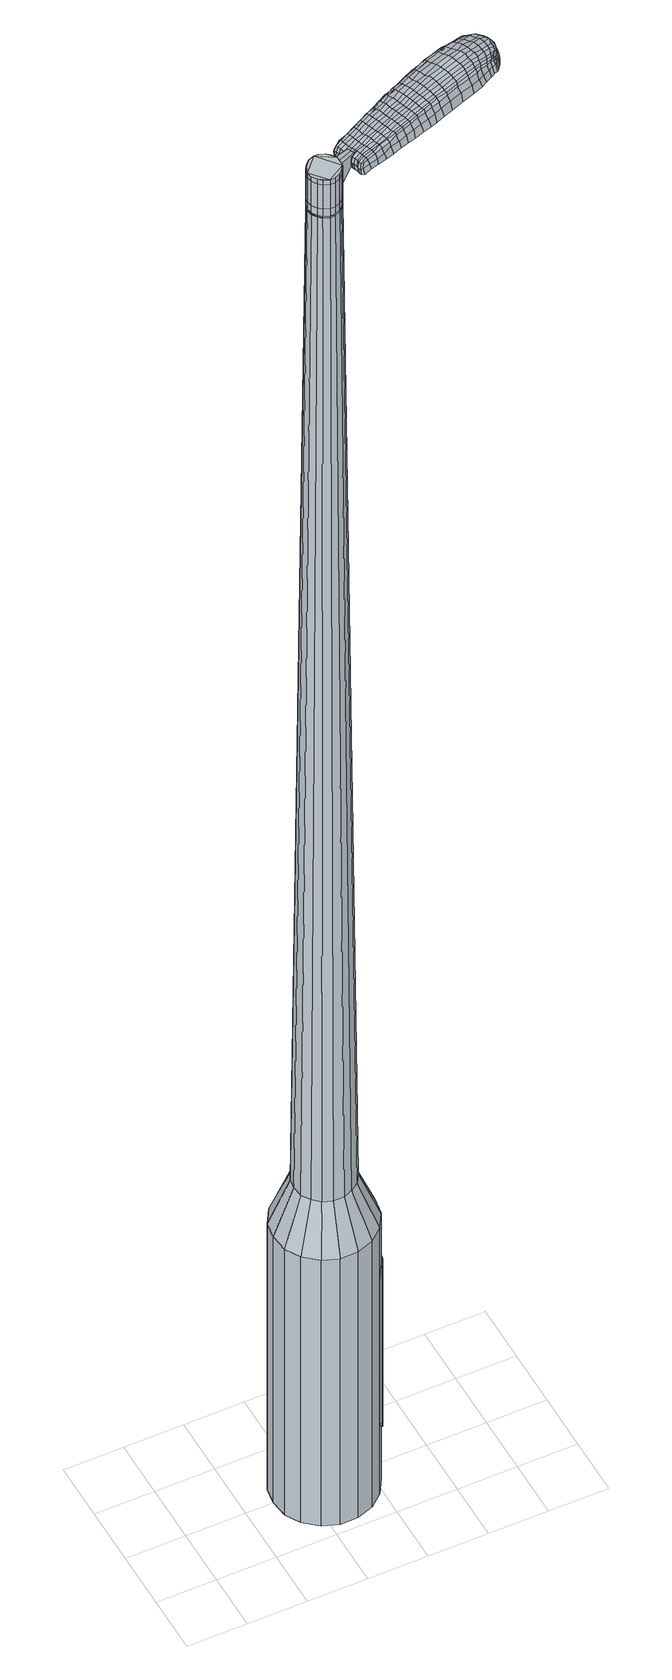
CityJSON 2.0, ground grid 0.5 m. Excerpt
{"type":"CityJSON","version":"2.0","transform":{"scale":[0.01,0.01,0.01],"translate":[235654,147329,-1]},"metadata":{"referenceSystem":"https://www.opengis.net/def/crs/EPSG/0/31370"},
"CityObjects":{
"object1":{"type":"GenericCityObject","attributes":{"cluster":384,"mean_distance_to_centroid":0.386,"new_centroid_x":235655.14,"new_centroid_y":147329.48,"mean_distance_to_camera":9.58,"H1":7.38,"H2":7.21,"Z_final":112.72,"cluster2":-1,"proj_x":235656.07,"proj_y":147332.09,"id_line":85972,"bearing_l":289.69,"distance":2.78,"orientation":"left","G_obj":19.69},"geometry":[{"type":"MultiSurface","lod":"2","boundaries":[[[0,1,2,3]],[[1,4,5,2]],[[4,6,7,5]],[[6,8,9,7]],[[8,10,11,9]],[[10,12,13,11]],[[12,14,15,13]],[[14,16,17,15]],[[16,18,19,17]],[[18,20,21,19]],[[20,22,23,21]],[[22,24,25,23]],[[24,26,27,25]],[[26,28,29,27]],[[28,30,31,29]],[[30,32,33,31]],[[32,34,35,33]],[[34,0,3,35]],[[36,37,38,39]],[[38,40,41,42]],[[41,43,42]],[[42,44,45,46]],[[45,47,46]],[[46,48,49,50]],[[49,51,50]],[[42,46,50,38]],[[50,52,39,38]],[[53,36,39]],[[2,5,7,35]],[[7,9,11,15]],[[11,13,15]],[[15,17,19,23]],[[19,21,23]],[[23,25,27,31]],[[27,29,31]],[[15,23,31,7]],[[31,33,35,7]],[[3,2,35]],[[1,0,54,55]],[[0,34,56,54]],[[34,32,57,56]],[[32,30,58,57]],[[30,28,59,58]],[[28,26,60,59]],[[26,24,61,60]],[[24,22,62,61]],[[22,20,63,62]],[[20,18,64,63]],[[18,16,65,64]],[[16,14,66,65]],[[14,12,67,66]],[[12,10,68,67]],[[10,8,69,68]],[[8,6,70,69]],[[6,4,71,70]],[[4,1,55,71]],[[55,54,72,73]],[[54,56,74,72]],[[56,57,75,74]],[[57,58,76,75]],[[58,59,77,76]],[[59,60,78,77]],[[60,61,79,78]],[[61,62,80,79]],[[62,63,81,80]],[[63,64,82,81]],[[64,65,83,82]],[[65,66,84,83]],[[66,67,85,84]],[[67,68,86,85]],[[68,69,87,86]],[[69,70,88,87]],[[70,71,89,88]],[[71,55,73,89]],[[90,91,92,73]],[[74,93,91,90]],[[94,95,93,74]],[[96,97,95,94]],[[98,99,97,96]],[[100,101,99,98]],[[79,102,101,100]],[[103,104,102,79]],[[105,106,104,103]],[[107,108,106,105]],[[109,110,108,107]],[[111,112,110,109]],[[113,114,112,111]],[[115,116,114,113]],[[117,118,116,115]],[[88,119,118,117]],[[120,121,119,88]],[[73,92,121,120]],[[122,123,124,125]],[[126,122,125,127]],[[128,126,127,129]],[[130,128,129,131]],[[132,130,131,133]],[[134,132,133,135]],[[136,134,135,137]],[[138,136,137,139]],[[140,138,139,141]],[[142,140,141,143]],[[144,142,143,145]],[[146,144,145,147]],[[148,146,147,149]],[[150,148,149,151]],[[152,150,151,153]],[[154,152,153,155]],[[72,90,73]],[[72,74,90]],[[75,94,74]],[[75,76,96,94]],[[76,77,98,96]],[[77,78,100,98]],[[78,79,100]],[[80,103,79]],[[80,81,105,103]],[[81,82,107,105]],[[82,83,109,107]],[[83,84,111,109]],[[84,85,113,111]],[[85,86,115,113]],[[86,87,117,115]],[[87,88,117]],[[89,120,88]],[[89,73,120]],[[156,92,91]],[[157,121,92]],[[157,119,121]],[[158,118,119]],[[158,159,116,118]],[[159,160,114,116]],[[160,161,112,114]],[[161,162,110,112]],[[162,163,108,110]],[[163,164,106,108]],[[164,165,104,106]],[[165,102,104]],[[166,101,102]],[[166,167,99,101]],[[167,168,97,99]],[[168,169,95,97]],[[169,93,95]],[[156,91,93]],[[39,52,154,170]],[[92,156,171,155]],[[53,39,170,123]],[[156,93,124,171]],[[36,53,123,122]],[[93,169,125,124]],[[37,36,122,126]],[[169,168,127,125]],[[38,37,126,128]],[[168,167,129,127]],[[40,38,128,130]],[[167,166,131,129]],[[41,40,130,132]],[[166,102,133,131]],[[43,41,132,134]],[[102,165,135,133]],[[42,43,134,136]],[[165,164,137,135]],[[44,42,136,138]],[[164,163,139,137]],[[45,44,138,140]],[[163,162,141,139]],[[47,45,140,142]],[[162,161,143,141]],[[46,47,142,144]],[[161,160,145,143]],[[48,46,144,146]],[[160,159,147,145]],[[49,48,146,148]],[[159,158,149,147]],[[51,49,148,150]],[[158,119,151,149]],[[50,51,150,152]],[[119,157,153,151]],[[52,50,152,154]],[[157,92,155,153]],[[154,155,172,173]],[[155,171,174,172]],[[171,124,175,174]],[[124,123,176,175]],[[123,170,177,176]],[[170,154,173,177]],[[178,179,180,181]],[[182,178,181,183]],[[178,182,184,185]],[[179,178,185,186]],[[187,188,189,190]],[[191,187,190,192]],[[187,191,193,194]],[[188,187,194,195]],[[196,197,198,199]],[[200,196,199,201]],[[196,200,202,203]],[[197,196,203,204]],[[205,206,207,208]],[[209,205,208,210]],[[205,209,211,212]],[[206,205,212,213]],[[214,215,216,217]],[[218,214,217,219]],[[214,218,220,221]],[[215,214,221,222]],[[223,224,225,226]],[[227,223,226,228]],[[223,227,229,230]],[[224,223,230,231]],[[232,233,234,235]],[[224,232,235,225]],[[232,224,231,236]],[[233,232,236,237]],[[238,239,240,241]],[[233,238,241,234]],[[238,233,237,242]],[[239,238,242,243]],[[244,182,183,245]],[[239,244,245,240]],[[244,239,243,246]],[[182,244,246,184]],[[247,248,249,250]],[[251,247,250,252]],[[247,251,253,254]],[[248,247,254,255]],[[256,257,258,259]],[[248,256,259,249]],[[256,248,255,260]],[[257,256,260,261]],[[262,263,264,265]],[[257,262,265,258]],[[262,257,261,266]],[[263,262,266,267]],[[268,269,270,271]],[[263,268,271,264]],[[268,263,267,272]],[[269,268,272,273]],[[274,179,186,275]],[[269,274,275,270]],[[274,269,273,276]],[[179,274,276,180]],[[277,278,279,280]],[[281,277,280,282]],[[277,281,283,284]],[[278,277,284,285]],[[286,287,288,289]],[[278,286,289,279]],[[286,278,285,290]],[[287,286,290,291]],[[292,293,294,295]],[[287,292,295,288]],[[292,287,291,296]],[[293,292,296,297]],[[298,191,192,299]],[[293,298,299,294]],[[298,293,297,300]],[[191,298,300,193]],[[301,302,303,304]],[[305,301,304,306]],[[301,305,307,308]],[[302,301,308,309]],[[310,311,312,313]],[[302,310,313,303]],[[310,302,309,314]],[[311,310,314,315]],[[316,317,318,319]],[[311,316,319,312]],[[316,311,315,320]],[[317,316,320,321]],[[322,323,324,325]],[[317,322,325,318]],[[322,317,321,326]],[[323,322,326,327]],[[328,188,195,329]],[[323,328,329,324]],[[328,323,327,330]],[[188,328,330,189]],[[331,217,216,332]],[[333,331,332,334]],[[331,333,335,336]],[[217,331,336,219]],[[337,333,334,338]],[[339,337,338,340]],[[337,339,341,342]],[[333,337,342,335]],[[343,339,340,344]],[[345,343,344,346]],[[343,345,347,348]],[[339,343,348,341]],[[349,345,346,350]],[[351,349,350,352]],[[349,351,353,354]],[[345,349,354,347]],[[355,351,352,356]],[[206,355,356,207]],[[355,206,213,357]],[[351,355,357,353]],[[358,359,204,203]],[[360,358,203,202]],[[358,360,361,362]],[[359,358,362,363]],[[364,365,363,362]],[[366,364,362,361]],[[364,366,367,368]],[[365,364,368,369]],[[370,371,369,368]],[[372,370,368,367]],[[370,372,373,374]],[[371,370,374,375]],[[376,377,375,374]],[[378,376,374,373]],[[376,378,211,209]],[[377,376,209,210]],[[379,380,381,382]],[[281,379,382,283]],[[379,281,282,383]],[[380,379,383,384]],[[385,200,201,386]],[[380,385,386,381]],[[385,380,384,387]],[[200,385,387,202]],[[388,389,390,391]],[[227,388,391,229]],[[388,227,228,392]],[[389,388,392,393]],[[394,395,396,397]],[[389,394,397,390]],[[394,389,393,398]],[[395,394,398,399]],[[400,197,204,401]],[[395,400,401,396]],[[400,395,399,402]],[[197,400,402,198]],[[403,404,405,406]],[[185,403,406,186]],[[403,185,184,407]],[[404,403,407,408]],[[409,410,411,412]],[[404,409,412,405]],[[409,404,408,413]],[[410,409,413,414]],[[415,208,207,416]],[[410,415,416,411]],[[415,410,414,417]],[[208,415,417,210]],[[418,419,420,421]],[[190,418,421,192]],[[418,190,189,422]],[[419,418,422,423]],[[424,212,211,425]],[[419,424,425,420]],[[424,419,423,426]],[[212,424,426,213]],[[427,428,429,430]],[[305,427,430,307]],[[427,305,306,431]],[[428,427,431,432]],[[433,218,219,434]],[[428,433,434,429]],[[433,428,432,435]],[[218,433,435,220]],[[436,437,438,439]],[[251,436,439,253]],[[436,251,252,440]],[[437,436,440,441]],[[442,443,444,445]],[[437,442,445,438]],[[442,437,441,446]],[[443,442,446,447]],[[448,215,222,449]],[[443,448,449,444]],[[448,443,447,450]],[[215,448,450,216]],[[451,452,441,440]],[[250,451,440,252]],[[451,250,249,453]],[[452,451,453,454]],[[455,456,447,446]],[[452,455,446,441]],[[455,452,454,457]],[[456,455,457,458]],[[459,332,216,450]],[[456,459,450,447]],[[459,456,458,460]],[[332,459,460,334]],[[461,462,463,464]],[[308,461,464,309]],[[461,308,307,430]],[[462,461,430,429]],[[465,336,335,466]],[[462,465,466,463]],[[465,462,429,434]],[[336,465,434,219]],[[467,468,454,453]],[[259,467,453,249]],[[467,259,258,469]],[[468,467,469,470]],[[471,472,458,457]],[[468,471,457,454]],[[471,468,470,473]],[[472,471,473,474]],[[475,338,334,460]],[[472,475,460,458]],[[475,472,474,476]],[[338,475,476,340]],[[477,478,479,480]],[[314,477,480,315]],[[477,314,309,464]],[[478,477,464,463]],[[481,342,341,482]],[[478,481,482,479]],[[481,478,463,466]],[[342,481,466,335]],[[483,484,470,469]],[[265,483,469,258]],[[483,265,264,485]],[[484,483,485,486]],[[487,488,474,473]],[[484,487,473,470]],[[487,484,486,489]],[[488,487,489,490]],[[491,344,340,476]],[[488,491,476,474]],[[491,488,490,492]],[[344,491,492,346]],[[493,494,495,496]],[[320,493,496,321]],[[493,320,315,480]],[[494,493,480,479]],[[497,348,347,498]],[[494,497,498,495]],[[497,494,479,482]],[[348,497,482,341]],[[499,500,486,485]],[[271,499,485,264]],[[499,271,270,501]],[[500,499,501,502]],[[503,504,490,489]],[[500,503,489,486]],[[503,500,502,505]],[[504,503,505,506]],[[507,350,346,492]],[[504,507,492,490]],[[507,504,506,508]],[[350,507,508,352]],[[509,510,511,512]],[[326,509,512,327]],[[509,326,321,496]],[[510,509,496,495]],[[513,354,353,514]],[[510,513,514,511]],[[513,510,495,498]],[[354,513,498,347]],[[515,516,502,501]],[[275,515,501,270]],[[515,275,186,406]],[[516,515,406,405]],[[517,518,506,505]],[[516,517,505,502]],[[517,516,405,412]],[[518,517,412,411]],[[519,356,352,508]],[[518,519,508,506]],[[519,518,411,416]],[[356,519,416,207]],[[520,521,423,422]],[[330,520,422,189]],[[520,330,327,512]],[[521,520,512,511]],[[522,357,213,426]],[[521,522,426,423]],[[522,521,511,514]],[[357,522,514,353]],[[523,524,384,383]],[[280,523,383,282]],[[523,280,279,525]],[[524,523,525,526]],[[527,360,202,387]],[[524,527,387,384]],[[527,524,526,528]],[[360,527,528,361]],[[529,530,531,532]],[[230,529,532,231]],[[529,230,229,391]],[[530,529,391,390]],[[533,534,535,536]],[[530,533,536,531]],[[533,530,390,397]],[[534,533,397,396]],[[537,359,363,538]],[[534,537,538,535]],[[537,534,396,401]],[[359,537,401,204]],[[539,540,526,525]],[[289,539,525,279]],[[539,289,288,541]],[[540,539,541,542]],[[543,366,361,528]],[[540,543,528,526]],[[543,540,542,544]],[[366,543,544,367]],[[545,546,547,548]],[[236,545,548,237]],[[545,236,231,532]],[[546,545,532,531]],[[549,550,551,552]],[[546,549,552,547]],[[549,546,531,536]],[[550,549,536,535]],[[553,365,369,554]],[[550,553,554,551]],[[553,550,535,538]],[[365,553,538,363]],[[555,556,542,541]],[[295,555,541,288]],[[555,295,294,557]],[[556,555,557,558]],[[559,372,367,544]],[[556,559,544,542]],[[559,556,558,560]],[[372,559,560,373]],[[561,562,563,564]],[[242,561,564,243]],[[561,242,237,548]],[[562,561,548,547]],[[565,566,567,568]],[[562,565,568,563]],[[565,562,547,552]],[[566,565,552,551]],[[569,371,375,570]],[[566,569,570,567]],[[569,566,551,554]],[[371,569,554,369]],[[571,572,558,557]],[[299,571,557,294]],[[571,299,192,421]],[[572,571,421,420]],[[573,378,373,560]],[[572,573,560,558]],[[573,572,420,425]],[[378,573,425,211]],[[574,575,408,407]],[[246,574,407,184]],[[574,246,243,564]],[[575,574,564,563]],[[576,577,414,413]],[[575,576,413,408]],[[576,575,563,568]],[[577,576,568,567]],[[578,377,210,417]],[[577,578,417,414]],[[578,577,567,570]],[[377,578,570,375]],[[579,580,581,582]],[[582,581,583,584]],[[585,583,581,586]],[[586,581,580,587]],[[588,589,590,591]],[[591,590,592,593]],[[594,592,590,595]],[[595,590,589,596]],[[597,598,599,600]],[[600,599,601,602]],[[603,601,599,604]],[[604,599,598,605]],[[606,607,608,609]],[[609,608,610,611]],[[612,610,608,613]],[[613,608,607,614]],[[615,616,617,618]],[[618,617,619,620]],[[621,619,617,622]],[[622,617,616,623]],[[624,625,626,627]],[[627,626,628,629]],[[630,628,626,631]],[[631,626,625,632]],[[633,634,635,636]],[[636,635,625,624]],[[632,625,635,637]],[[637,635,634,638]],[[639,640,641,642]],[[642,641,634,633]],[[638,634,641,643]],[[643,641,640,644]],[[584,583,645,646]],[[646,645,640,639]],[[644,640,645,647]],[[647,645,583,585]],[[648,649,650,651]],[[651,650,652,653]],[[654,652,650,655]],[[655,650,649,656]],[[657,658,659,660]],[[660,659,649,648]],[[656,649,659,661]],[[661,659,658,662]],[[663,664,665,666]],[[666,665,658,657]],[[662,658,665,667]],[[667,665,664,668]],[[669,670,671,672]],[[672,671,664,663]],[[668,664,671,673]],[[673,671,670,674]],[[587,580,675,676]],[[676,675,670,669]],[[674,670,675,677]],[[677,675,580,579]],[[678,679,680,681]],[[681,680,682,683]],[[684,682,680,685]],[[685,680,679,686]],[[687,688,689,690]],[[690,689,679,678]],[[686,679,689,691]],[[691,689,688,692]],[[693,694,695,696]],[[696,695,688,687]],[[692,688,695,697]],[[697,695,694,698]],[[593,592,699,700]],[[700,699,694,693]],[[698,694,699,701]],[[701,699,592,594]],[[702,703,704,705]],[[705,704,706,707]],[[708,706,704,709]],[[709,704,703,710]],[[711,712,713,714]],[[714,713,703,702]],[[710,703,713,715]],[[715,713,712,716]],[[717,718,719,720]],[[720,719,712,711]],[[716,712,719,721]],[[721,719,718,722]],[[723,724,725,726]],[[726,725,718,717]],[[722,718,725,727]],[[727,725,724,728]],[[596,589,729,730]],[[730,729,724,723]],[[728,724,729,731]],[[731,729,589,588]],[[615,618,732,733]],[[733,732,734,735]],[[736,734,732,176]],[[176,732,618,620]],[[735,734,737,738]],[[738,737,739,740]],[[741,739,737,742]],[[742,737,734,736]],[[740,739,743,744]],[[744,743,745,746]],[[747,745,743,748]],[[748,743,739,741]],[[746,745,749,750]],[[750,749,751,752]],[[753,751,749,754]],[[754,749,745,747]],[[752,751,755,756]],[[756,755,607,606]],[[614,607,755,757]],[[757,755,751,753]],[[605,758,759,604]],[[604,759,760,603]],[[761,760,759,762]],[[762,759,758,763]],[[763,764,765,762]],[[762,765,766,761]],[[767,766,765,768]],[[768,765,764,769]],[[769,770,771,768]],[[768,771,772,767]],[[773,772,771,774]],[[774,771,770,775]],[[775,776,777,774]],[[774,777,778,773]],[[612,778,777,610]],[[610,777,776,611]],[[779,780,781,782]],[[782,781,682,684]],[[683,682,781,783]],[[783,781,780,784]],[[602,601,785,786]],[[786,785,780,779]],[[784,780,785,787]],[[787,785,601,603]],[[788,789,790,791]],[[791,790,628,630]],[[629,628,790,792]],[[792,790,789,793]],[[794,795,796,797]],[[797,796,789,788]],[[793,789,796,798]],[[798,796,795,799]],[[605,598,800,801]],[[801,800,795,794]],[[799,795,800,802]],[[802,800,598,597]],[[803,804,805,806]],[[806,805,586,587]],[[585,586,805,807]],[[807,805,804,808]],[[809,810,811,812]],[[812,811,804,803]],[[808,804,811,813]],[[813,811,810,814]],[[606,609,815,816]],[[816,815,810,809]],[[814,810,815,817]],[[817,815,609,611]],[[818,819,820,821]],[[821,820,591,593]],[[588,591,820,822]],[[822,820,819,823]],[[612,613,824,825]],[[825,824,819,818]],[[823,819,824,826]],[[826,824,613,614]],[[827,828,829,830]],[[830,829,706,708]],[[707,706,829,831]],[[831,829,828,832]],[[620,619,833,834]],[[834,833,828,827]],[[832,828,833,835]],[[835,833,619,621]],[[836,837,652,654]],[[653,652,838]],[[838,652,837,839]],[[840,841,842,843]],[[843,842,837,836]],[[839,837,842,844]],[[844,842,841,845]],[[623,616,846,847]],[[847,846,841,840]],[[845,841,846,848]],[[848,846,616,615]],[[839,849,850,838]],[[838,850,651,653]],[[648,651,850,851]],[[850,849,851]],[[845,852,853,844]],[[844,853,849,839]],[[851,849,853,854]],[[854,853,852,855]],[[615,733,856,848]],[[848,856,852,845]],[[855,852,856,857]],[[857,856,733,735]],[[858,859,860,861]],[[861,860,709,710]],[[708,709,860,830]],[[830,860,859,827]],[[736,176,862,863]],[[863,862,859,858]],[[827,859,862,834]],[[834,862,176,620]],[[851,864,660,648]],[[657,660,864,865]],[[865,864,866]],[[855,867,868,854]],[[854,868,864,851]],[[866,864,868,869]],[[869,868,867,870]],[[735,738,871,857]],[[857,871,867,855]],[[870,867,871,872]],[[872,871,738,740]],[[873,874,875,876]],[[876,875,715,716]],[[710,715,875,861]],[[861,875,874,858]],[[741,742,877,878]],[[878,877,874,873]],[[858,874,877,863]],[[863,877,742,736]],[[866,879,880,865]],[[865,880,666,657]],[[663,666,880,881]],[[881,880,879,882]],[[870,883,884,869]],[[869,884,879,866]],[[882,879,884,885]],[[885,884,883,886]],[[740,744,887,872]],[[872,887,883,870]],[[886,883,887,888]],[[888,887,744,746]],[[889,890,891,892]],[[892,891,721,722]],[[716,721,891,876]],[[876,891,890,873]],[[747,748,893,894]],[[894,893,890,889]],[[873,890,893,878]],[[878,893,748,741]],[[882,895,896,881]],[[881,896,672,663]],[[669,672,896,897]],[[897,896,895,898]],[[886,899,900,885]],[[885,900,895,882]],[[898,895,900,901]],[[901,900,899,902]],[[746,750,903,888]],[[888,903,899,886]],[[902,899,903,904]],[[904,903,750,752]],[[905,906,907,908]],[[908,907,727,728]],[[722,727,907,892]],[[892,907,906,889]],[[753,754,909,910]],[[910,909,906,905]],[[889,906,909,894]],[[894,909,754,747]],[[898,911,912,897]],[[897,912,676,669]],[[587,676,912,806]],[[806,912,911,803]],[[902,913,914,901]],[[901,914,911,898]],[[803,911,914,812]],[[812,914,913,809]],[[752,756,915,904]],[[904,915,913,902]],[[809,913,915,816]],[[816,915,756,606]],[[823,916,917,822]],[[822,917,731,588]],[[728,731,917,908]],[[908,917,916,905]],[[614,757,918,826]],[[826,918,916,823]],[[905,916,918,910]],[[910,918,757,753]],[[784,919,920,783]],[[783,920,681,683]],[[678,681,920,921]],[[921,920,919,922]],[[603,760,923,787]],[[787,923,919,784]],[[922,919,923,924]],[[924,923,760,761]],[[925,926,927,928]],[[928,927,631,632]],[[630,631,927,791]],[[791,927,926,788]],[[929,930,931,932]],[[932,931,926,925]],[[788,926,931,797]],[[797,931,930,794]],[[763,758,933,934]],[[934,933,930,929]],[[794,930,933,801]],[[801,933,758,605]],[[922,935,936,921]],[[921,936,690,678]],[[687,690,936,937]],[[937,936,935,938]],[[761,766,939,924]],[[924,939,935,922]],[[938,935,939,940]],[[940,939,766,767]],[[941,942,943,944]],[[944,943,637,638]],[[632,637,943,928]],[[928,943,942,925]],[[945,946,947,948]],[[948,947,942,941]],[[925,942,947,932]],[[932,947,946,929]],[[769,764,949,950]],[[950,949,946,945]],[[929,946,949,934]],[[934,949,764,763]],[[938,951,952,937]],[[937,952,696,687]],[[693,696,952,953]],[[953,952,951,954]],[[767,772,955,940]],[[940,955,951,938]],[[954,951,955,956]],[[956,955,772,773]],[[957,958,959,960]],[[960,959,643,644]],[[638,643,959,944]],[[944,959,958,941]],[[961,962,963,964]],[[964,963,958,957]],[[941,958,963,948]],[[948,963,962,945]],[[775,770,965,966]],[[966,965,962,961]],[[945,962,965,950]],[[950,965,770,769]],[[954,967,968,953]],[[953,968,700,693]],[[593,700,968,821]],[[821,968,967,818]],[[773,778,969,956]],[[956,969,967,954]],[[818,967,969,825]],[[825,969,778,612]],[[808,970,971,807]],[[807,971,647,585]],[[644,647,971,960]],[[960,971,970,957]],[[814,972,973,813]],[[813,973,970,808]],[[957,970,973,964]],[[964,973,972,961]],[[611,776,974,817]],[[817,974,972,814]],[[961,972,974,966]],[[966,974,776,775]],[[579,582,181,180]],[[582,584,183,181]],[[594,595,194,193]],[[595,596,195,194]],[[597,600,199,198]],[[600,602,201,199]],[[621,622,221,220]],[[622,623,222,221]],[[624,627,226,225]],[[627,629,228,226]],[[633,636,235,234]],[[636,624,225,235]],[[639,642,241,240]],[[642,633,234,241]],[[584,646,245,183]],[[646,639,240,245]],[[654,655,254,253]],[[655,656,255,254]],[[656,661,260,255]],[[661,662,261,260]],[[662,667,266,261]],[[667,668,267,266]],[[668,673,272,267]],[[673,674,273,272]],[[674,677,276,273]],[[677,579,180,276]],[[684,685,284,283]],[[685,686,285,284]],[[686,691,290,285]],[[691,692,291,290]],[[692,697,296,291]],[[697,698,297,296]],[[698,701,300,297]],[[701,594,193,300]],[[702,705,304,303]],[[705,707,306,304]],[[711,714,313,312]],[[714,702,303,313]],[[717,720,319,318]],[[720,711,312,319]],[[723,726,325,324]],[[726,717,318,325]],[[596,730,329,195]],[[730,723,324,329]],[[779,782,382,381]],[[782,684,283,382]],[[602,786,386,201]],[[786,779,381,386]],[[629,792,392,228]],[[792,793,393,392]],[[793,798,398,393]],[[798,799,399,398]],[[799,802,402,399]],[[802,597,198,402]],[[707,831,431,306]],[[831,832,432,431]],[[832,835,435,432]],[[835,621,220,435]],[[836,654,439,438]],[[654,253,439]],[[840,843,445,444]],[[843,836,438,445]],[[623,847,449,222]],[[847,840,444,449]],[[975,976,977,978]],[[979,980,978,977]],[[981,982,983,984]],[[985,986,987,988]],[[976,989,990,977]],[[991,979,977,990]],[[992,981,984,993]],[[994,995,986,985]],[[989,996,997,990]],[[997,998,991,990]],[[999,992,993,1000]],[[1001,995,994,1002]],[[996,1003,1004,997]],[[1004,1005,998,997]],[[1006,999,1000,1007]],[[1008,1001,1002,1009]],[[1010,1011,1012,1013]],[[1014,1015,1011,1010]],[[1014,1016,1017,1015]],[[1016,1018,1019,1017]],[[1020,1021,1022,1023]],[[1024,1025,1021,1020]],[[1026,1027,1025,1024]],[[1028,1029,1027,1026]],[[1023,1012,1011,1020]],[[1020,1011,1015,1024]],[[1015,1017,1026,1024]],[[1017,1019,1028,1026]],[[984,983,980,979]],[[993,984,979,991]],[[998,1000,993,991]],[[1005,1007,1000,998]],[[985,988,982,981]],[[994,985,981,992]],[[1002,994,992,999]],[[1009,1002,999,1006]],[[986,1010,1013,987]],[[995,1014,1010,986]],[[1016,1014,995,1001]],[[1018,1016,1001,1008]],[[1030,1031,1032,1033]],[[1032,1034,1035,1036]],[[1032,1036,1037,1038]],[[1032,1038,1033]],[[1039,1030,1033,1040]],[[1041,1040,1033,1042]],[[1043,1042,1033]],[[1044,1032,1031,1045]],[[1046,1044,1045,1047]],[[1048,1046,1047,1049]],[[1050,1048,1049,1051]],[[1052,1050,1051,1053]],[[1053,1054,1055,1056]],[[1053,1056,1057,1058]],[[1053,1058,1059,1060]],[[1059,1061,1062,1063]],[[1059,1063,1064,1065]],[[1059,1065,1060]],[[1053,1060,1052]],[[1066,1067,1031,1030]],[[1068,1069,1034,1032]],[[1070,1071,1043,1033]],[[1067,1072,1045,1031]],[[1073,1068,1032,1044]],[[1072,1074,1047,1045]],[[1075,1073,1044,1046]],[[1074,1076,1049,1047]],[[1077,1075,1046,1048]],[[1076,1078,1051,1049]],[[1079,1077,1048,1050]],[[1078,1080,1053,1051]],[[1081,1079,1050,1052]],[[1080,1082,1054,1053]],[[1083,1084,1061,1059]],[[1085,1081,1052,1060]],[[1055,1054,1082,1086]],[[1056,1055,1086,1087]],[[1057,1056,1087,1088]],[[1058,1057,1088,1089]],[[1059,1058,1089,1083]],[[1090,1066,1030,1039]],[[1091,1090,1039,1040]],[[1092,1091,1040,1041]],[[1093,1092,1041,1042]],[[1071,1093,1042,1043]],[[1035,1034,1069,1094]],[[1062,1061,1084,1095]],[[1036,1035,1094,1096]],[[1037,1036,1096,1097]],[[1038,1037,1097,1098]],[[1033,1038,1098,1070]],[[1063,1062,1095,1099]],[[1064,1063,1099,1100]],[[1065,1064,1100,1101]],[[1060,1065,1101,1085]]]}]}
},
"vertices":[
[155,64,384],[157,50,384],[157,50,96],[155,64,96],[155,35,384],[155,35,96],[147,22,384],[147,22,96],[136,13,384],[136,13,96],[122,8,384],[122,8,96],[107,8,384],[107,8,96],[94,13,384],[94,13,96],[82,23,384],[82,23,96],[75,35,384],[75,35,96],[73,50,384],[73,50,96],[75,64,384],[75,64,96],[83,77,384],[83,77,96],[94,86,384],[94,86,96],[108,91,384],[108,91,96],[122,91,384],[122,91,96],[136,86,384],[136,86,96],[147,77,384],[147,77,96],[122,61,1524],[117,63,1524],[113,63,1524],[128,54,1524],[108,61,1524],[105,58,1524],[101,50,1524],[102,54,1524],[102,45,1524],[105,41,1524],[113,36,1524],[108,38,1524],[117,36,1524],[122,38,1524],[128,45,1524],[125,41,1524],[128,50,1524],[125,58,1524],[139,58,429],[140,50,429],[134,66,429],[128,71,429],[119,75,429],[111,75,429],[102,72,429],[96,66,429],[91,58,429],[90,50,429],[91,41,429],[96,34,429],[102,28,429],[110,25,429],[119,25,429],[127,28,429],[134,33,429],[139,41,429],[128,54,1483],[128,50,1483],[125,58,1483],[122,61,1483],[117,63,1483],[113,63,1483],[108,61,1483],[105,58,1483],[102,54,1483],[101,50,1483],[102,45,1483],[105,41,1483],[108,38,1483],[113,36,1483],[117,36,1483],[122,38,1483],[125,41,1483],[128,45,1483],[127,54,1483],[127,54,1485],[128,50,1485],[125,58,1485],[121,61,1483],[121,61,1485],[117,62,1483],[117,62,1485],[113,62,1483],[113,62,1485],[109,61,1483],[109,61,1485],[105,58,1485],[103,54,1483],[103,54,1485],[102,50,1483],[102,50,1485],[103,45,1483],[103,45,1485],[105,42,1483],[105,42,1485],[108,39,1483],[108,39,1485],[113,37,1483],[113,37,1485],[117,37,1483],[117,37,1485],[121,39,1483],[121,39,1485],[125,41,1485],[127,45,1483],[127,45,1485],[122,61,1519],[125,58,1519],[125,58,1493],[122,61,1493],[117,63,1519],[117,63,1493],[113,63,1519],[113,63,1493],[108,61,1519],[108,61,1493],[105,58,1519],[105,58,1493],[102,54,1519],[102,54,1493],[101,50,1519],[101,50,1493],[102,45,1519],[102,45,1493],[105,41,1519],[105,41,1493],[108,38,1519],[108,38,1493],[113,36,1519],[113,36,1493],[117,36,1519],[117,36,1493],[122,38,1519],[122,38,1493],[125,41,1519],[125,41,1493],[128,45,1519],[128,45,1493],[128,50,1519],[128,50,1493],[128,54,1485],[128,45,1485],[122,38,1485],[117,36,1485],[113,36,1485],[108,38,1485],[105,41,1485],[102,45,1485],[101,50,1485],[102,54,1485],[108,61,1485],[113,63,1485],[117,63,1485],[122,61,1485],[128,54,1519],[128,54,1493],[146,58,1513],[146,58,1518],[145,61,1513],[144,64,1513],[144,64,1518],[145,61,1518],[221,67,1519],[215,65,1518],[216,64,1509],[223,66,1510],[230,70,1519],[231,69,1510],[228,71,1526],[220,68,1525],[213,66,1525],[209,103,1519],[202,101,1518],[202,99,1525],[208,102,1525],[217,107,1519],[216,105,1526],[218,108,1510],[209,105,1510],[203,103,1509],[284,112,1519],[285,108,1519],[286,108,1513],[285,112,1513],[281,115,1519],[282,116,1513],[280,114,1524],[282,111,1524],[283,108,1524],[214,87,1530],[207,84,1529],[208,81,1529],[215,84,1530],[223,90,1531],[224,87,1531],[221,93,1530],[213,90,1530],[206,88,1529],[138,59,1512],[139,57,1512],[140,57,1517],[139,60,1517],[137,62,1512],[138,62,1517],[138,63,1506],[139,60,1506],[140,57,1506],[277,88,1519],[274,87,1519],[275,86,1512],[278,87,1512],[279,90,1518],[280,89,1512],[278,90,1522],[276,89,1523],[273,88,1524],[270,85,1519],[264,82,1519],[266,81,1512],[271,84,1512],[269,86,1524],[263,84,1525],[259,80,1519],[252,77,1519],[253,76,1511],[261,79,1511],[258,81,1526],[250,78,1526],[241,74,1519],[242,73,1510],[239,75,1526],[151,46,1513],[158,48,1513],[157,49,1518],[150,47,1517],[145,45,1512],[146,46,1516],[146,44,1506],[152,46,1507],[159,48,1507],[165,50,1514],[172,53,1515],[171,53,1520],[164,51,1519],[167,50,1507],[174,52,1507],[180,55,1515],[187,57,1516],[185,58,1522],[178,56,1521],[181,54,1508],[188,56,1508],[194,59,1517],[201,61,1517],[199,62,1524],[192,60,1523],[195,58,1508],[203,60,1509],[208,63,1518],[206,64,1524],[210,62,1509],[266,122,1519],[262,122,1519],[262,120,1524],[266,121,1523],[268,123,1518],[268,122,1522],[268,124,1512],[266,124,1512],[263,123,1512],[258,120,1519],[252,119,1519],[252,117,1525],[258,119,1524],[258,122,1512],[253,121,1512],[246,117,1519],[239,115,1519],[238,113,1526],[246,116,1526],[247,119,1511],[239,116,1511],[228,111,1519],[228,109,1526],[229,113,1510],[141,75,1513],[148,78,1513],[148,79,1507],[141,76,1507],[136,72,1512],[136,73,1506],[137,72,1516],[140,74,1517],[147,76,1518],[154,81,1514],[161,84,1515],[162,85,1507],[155,82,1507],[154,79,1519],[161,82,1520],[168,87,1515],[175,90,1516],[176,91,1508],[169,88,1508],[168,85,1521],[175,88,1522],[182,92,1517],[189,95,1517],[189,97,1509],[183,94,1508],[182,91,1523],[188,94,1524],[195,98,1518],[196,100,1509],[195,96,1524],[144,61,1519],[145,59,1519],[151,64,1520],[152,61,1520],[150,67,1520],[143,64,1519],[158,66,1522],[159,64,1522],[165,69,1523],[166,66,1523],[164,72,1523],[157,69,1521],[172,72,1524],[173,69,1524],[179,74,1525],[180,71,1525],[178,77,1525],[171,75,1524],[186,77,1526],[187,74,1526],[193,79,1527],[194,76,1527],[192,82,1527],[185,80,1526],[200,82,1528],[201,79,1528],[199,85,1528],[279,110,1527],[281,107,1527],[277,114,1526],[273,112,1527],[275,109,1528],[276,105,1528],[269,107,1529],[270,103,1529],[267,110,1528],[260,108,1530],[262,104,1530],[263,100,1530],[255,102,1531],[257,98,1531],[254,105,1530],[245,102,1531],[247,99,1531],[248,95,1531],[235,94,1531],[236,91,1531],[233,98,1531],[270,122,1518],[273,121,1519],[274,122,1513],[271,124,1513],[269,121,1523],[272,120,1523],[277,118,1519],[278,119,1513],[276,118,1524],[281,91,1518],[282,94,1518],[281,94,1523],[279,92,1523],[282,91,1513],[283,93,1513],[284,97,1519],[285,101,1519],[283,100,1524],[282,97,1523],[285,97,1513],[286,101,1513],[285,104,1519],[284,104,1524],[286,105,1513],[219,70,1528],[219,72,1528],[212,69,1528],[213,68,1527],[228,72,1528],[227,74,1529],[218,74,1529],[217,77,1530],[210,75,1529],[211,72,1528],[227,77,1529],[226,80,1530],[216,80,1530],[209,78,1529],[225,83,1531],[209,100,1528],[210,98,1529],[218,101,1529],[217,103,1528],[202,97,1527],[203,95,1528],[211,94,1529],[219,98,1530],[204,92,1528],[134,71,1512],[135,69,1512],[136,69,1517],[135,70,1517],[135,72,1506],[135,70,1506],[136,66,1512],[137,66,1517],[137,66,1506],[143,45,1512],[142,47,1512],[143,47,1506],[144,45,1506],[144,46,1517],[143,48,1517],[142,49,1512],[141,52,1512],[142,52,1506],[143,49,1506],[143,50,1517],[142,52,1517],[140,54,1512],[141,54,1506],[141,55,1517],[149,48,1519],[148,50,1519],[156,50,1520],[156,52,1520],[148,52,1519],[147,54,1519],[155,54,1520],[154,57,1520],[146,57,1519],[153,59,1520],[141,72,1519],[141,70,1519],[148,73,1520],[147,75,1520],[142,67,1519],[149,70,1520],[163,53,1521],[163,54,1521],[170,55,1522],[170,56,1522],[162,56,1521],[161,59,1521],[169,59,1522],[168,61,1523],[160,61,1522],[167,64,1523],[154,78,1521],[155,76,1521],[162,79,1522],[161,81,1522],[156,73,1521],[163,76,1522],[178,57,1523],[177,59,1523],[185,59,1524],[184,61,1524],[176,61,1523],[175,64,1524],[183,63,1525],[182,66,1525],[174,66,1524],[181,69,1525],[168,84,1523],[169,82,1523],[176,84,1524],[175,86,1524],[170,78,1524],[177,81,1525],[192,61,1525],[191,63,1525],[199,63,1526],[198,65,1526],[190,65,1526],[189,68,1526],[197,68,1527],[196,70,1527],[188,71,1526],[195,73,1527],[182,89,1525],[183,87,1525],[189,90,1526],[189,92,1526],[184,84,1526],[191,86,1527],[206,65,1527],[205,67,1527],[204,70,1527],[203,73,1528],[202,76,1528],[195,95,1527],[196,93,1527],[197,89,1528],[267,120,1525],[270,119,1525],[264,119,1526],[266,118,1526],[274,117,1526],[270,116,1527],[277,91,1525],[278,93,1525],[275,91,1526],[274,89,1525],[280,96,1525],[281,99,1526],[277,98,1527],[276,94,1526],[281,103,1526],[277,101,1527],[259,118,1526],[261,117,1527],[253,116,1527],[255,115,1528],[264,114,1528],[258,112,1529],[269,87,1526],[270,89,1527],[264,87,1528],[263,85,1527],[271,92,1527],[271,96,1528],[265,93,1529],[264,90,1528],[271,99,1528],[264,97,1530],[247,114,1528],[248,113,1529],[239,112,1528],[241,110,1529],[251,109,1529],[243,106,1530],[258,83,1528],[258,85,1528],[250,82,1529],[250,80,1528],[258,88,1529],[258,91,1530],[250,88,1530],[250,85,1530],[257,94,1530],[249,91,1531],[228,108,1529],[229,106,1529],[231,102,1530],[239,76,1528],[239,78,1529],[238,81,1530],[238,84,1530],[237,87,1531],[216,66,1509],[214,67,1518],[221,69,1518],[223,68,1509],[229,72,1519],[231,71,1510],[228,73,1525],[220,70,1525],[213,68,1525],[203,97,1525],[203,99,1518],[210,102,1518],[209,100,1525],[218,105,1519],[217,103,1525],[218,107,1510],[210,104,1509],[204,101,1509],[284,108,1513],[283,108,1519],[282,111,1519],[283,111,1513],[280,114,1519],[280,114,1513],[278,113,1524],[280,110,1524],[281,107,1524],[209,81,1528],[208,84,1528],[214,87,1529],[215,84,1529],[223,90,1529],[224,87,1529],[222,93,1529],[213,90,1529],[206,87,1528],[142,58,1516],[141,57,1512],[140,60,1512],[141,60,1516],[139,63,1512],[140,63,1516],[140,63,1506],[141,60,1506],[142,58,1506],[274,88,1512],[273,89,1519],[276,90,1518],[277,89,1512],[277,91,1518],[279,90,1512],[277,92,1522],[275,91,1523],[272,90,1523],[265,83,1512],[264,84,1519],[269,87,1519],[270,86,1512],[268,88,1524],[263,85,1525],[253,78,1511],[251,79,1519],[258,82,1519],[260,81,1511],[257,83,1525],[250,80,1526],[240,75,1519],[242,74,1510],[239,76,1526],[156,51,1518],[157,50,1513],[150,48,1513],[149,49,1517],[145,47,1512],[146,48,1515],[146,46,1506],[151,47,1506],[159,50,1507],[171,55,1520],[172,54,1514],[165,52,1514],[164,53,1519],[166,52,1507],[173,54,1507],[185,60,1522],[186,59,1516],[179,57,1515],[178,58,1521],[181,56,1508],[188,58,1508],[199,64,1523],[200,63,1517],[193,61,1516],[192,62,1522],[195,60,1508],[202,62,1508],[207,65,1517],[206,66,1524],[209,64,1509],[263,118,1523],[263,120,1519],[266,120,1518],[266,119,1523],[268,121,1518],[267,120,1522],[268,122,1512],[266,122,1512],[263,121,1512],[252,116,1525],[252,117,1519],[258,118,1519],[258,117,1524],[259,120,1512],[253,119,1512],[239,111,1526],[239,113,1519],[247,115,1519],[247,114,1525],[247,117,1511],[240,115,1511],[229,109,1519],[228,107,1526],[229,111,1510],[149,77,1507],[148,76,1513],[142,73,1513],[142,74,1506],[137,71,1512],[137,72,1506],[138,70,1515],[141,72,1517],[148,75,1518],[163,83,1507],[162,82,1514],[155,79,1514],[156,80,1507],[155,78,1519],[162,80,1520],[177,89,1508],[176,88,1516],[169,85,1515],[170,86,1508],[169,83,1521],[176,86,1522],[190,95,1508],[190,93,1517],[183,91,1516],[183,92,1508],[182,89,1522],[189,92,1523],[196,96,1517],[197,98,1509],[196,95,1524],[145,62,1518],[146,59,1518],[152,64,1519],[153,62,1519],[151,67,1519],[159,67,1520],[160,64,1520],[166,69,1521],[167,67,1521],[165,72,1521],[158,69,1520],[173,72,1523],[174,69,1523],[180,74,1524],[181,72,1524],[179,77,1524],[172,75,1523],[187,77,1525],[188,74,1525],[194,79,1526],[195,76,1526],[193,82,1526],[186,80,1525],[201,82,1527],[202,79,1527],[200,85,1527],[279,106,1526],[278,110,1526],[276,112,1525],[272,111,1526],[274,108,1526],[276,105,1526],[270,103,1528],[269,106,1528],[267,109,1527],[260,107,1528],[262,104,1529],[263,100,1529],[256,98,1530],[255,101,1530],[253,105,1529],[245,102,1530],[247,98,1530],[248,95,1530],[236,91,1530],[235,94,1530],[233,97,1530],[272,120,1513],[272,119,1518],[270,120,1518],[270,122,1512],[269,119,1523],[271,118,1523],[276,117,1519],[277,118,1513],[275,116,1523],[279,95,1523],[280,95,1518],[279,92,1518],[277,93,1523],[280,92,1512],[281,94,1512],[281,101,1523],[283,101,1519],[282,98,1519],[280,97,1523],[283,97,1513],[284,101,1513],[283,104,1519],[282,104,1524],[284,105,1513],[212,70,1527],[219,72,1527],[219,71,1527],[212,69,1526],[227,74,1527],[227,75,1528],[210,75,1528],[217,78,1528],[218,75,1528],[211,73,1527],[227,78,1528],[226,81,1529],[216,81,1529],[210,78,1528],[225,84,1529],[218,101,1528],[210,98,1527],[209,99,1527],[217,102,1527],[203,96,1526],[203,95,1527],[212,94,1528],[220,97,1528],[205,91,1527],[138,69,1516],[137,69,1512],[136,70,1512],[137,70,1516],[137,71,1506],[137,70,1506],[138,66,1512],[139,66,1516],[139,67,1506],[146,47,1506],[145,48,1512],[145,48,1516],[145,49,1516],[144,52,1506],[143,52,1512],[144,50,1512],[145,50,1506],[144,51,1516],[144,53,1516],[142,55,1512],[143,55,1506],[143,55,1516],[149,50,1518],[149,49,1518],[156,52,1519],[148,55,1518],[149,52,1518],[155,54,1519],[154,57,1519],[147,57,1518],[154,59,1519],[149,73,1519],[142,71,1518],[142,72,1518],[148,74,1519],[143,68,1518],[150,70,1519],[163,54,1520],[171,56,1521],[170,57,1521],[162,59,1520],[162,57,1520],[170,59,1521],[169,62,1521],[161,62,1520],[168,64,1521],[163,79,1521],[156,76,1520],[155,77,1520],[162,80,1521],[157,73,1520],[164,76,1521],[177,59,1522],[178,58,1522],[185,60,1523],[184,61,1523],[176,64,1522],[177,61,1522],[184,64,1523],[183,66,1524],[175,67,1523],[182,69,1524],[176,84,1523],[169,82,1522],[169,83,1522],[176,85,1523],[171,78,1522],[178,81,1523],[191,63,1524],[192,62,1524],[199,65,1525],[198,66,1525],[190,69,1525],[191,66,1524],[198,68,1525],[197,71,1526],[189,71,1525],[196,74,1526],[190,90,1525],[183,87,1524],[183,88,1524],[189,91,1525],[184,84,1524],[191,86,1525],[205,68,1526],[206,67,1526],[204,73,1527],[205,70,1526],[203,76,1527],[197,92,1526],[196,94,1526],[198,89,1526],[269,118,1524],[267,119,1524],[264,118,1525],[266,117,1525],[273,115,1525],[269,115,1525],[274,92,1525],[277,94,1524],[276,92,1524],[273,91,1525],[276,98,1526],[279,100,1525],[278,97,1524],[275,95,1525],[280,103,1525],[276,102,1526],[260,116,1526],[259,117,1526],[253,115,1526],[254,114,1527],[264,113,1526],[257,111,1527],[263,88,1527],[269,90,1526],[268,89,1526],[263,86,1526],[264,94,1528],[270,96,1527],[270,93,1526],[264,90,1527],[270,100,1527],[264,97,1528],[248,112,1527],[247,113,1527],[239,110,1527],[241,109,1528],[251,109,1528],[243,106,1529],[250,83,1528],[257,85,1527],[257,84,1527],[249,81,1527],[249,89,1529],[258,91,1529],[258,88,1528],[250,85,1528],[257,95,1529],[249,92,1530],[229,105,1528],[229,106,1528],[231,101,1529],[239,79,1528],[238,77,1528],[238,85,1529],[238,81,1529],[237,88,1530],[146,46,1508],[144,53,1508],[175,62,1509],[177,55,1509],[195,69,1510],[198,61,1510],[233,82,1512],[236,73,1512],[219,67,1511],[216,76,1511],[250,88,1513],[262,93,1514],[265,84,1514],[253,79,1513],[141,59,1508],[172,70,1509],[192,77,1510],[230,90,1512],[213,84,1511],[247,97,1513],[259,101,1514],[139,65,1508],[169,77,1509],[190,85,1510],[227,99,1512],[210,93,1511],[256,109,1514],[244,105,1513],[137,72,1508],[167,85,1509],[187,93,1510],[223,108,1512],[206,102,1511],[253,118,1514],[240,114,1513],[275,98,1514],[279,101,1514],[281,94,1514],[278,90,1514],[272,106,1514],[276,107,1514],[269,114,1514],[274,114,1514],[266,121,1514],[272,121,1514],[282,105,1515],[284,109,1515],[285,108,1515],[284,101,1515],[281,109,1515],[284,110,1515],[279,113,1515],[283,111,1515],[278,117,1515],[283,112,1515],[120,93,334],[124,93,334],[124,93,165],[109,93,171],[120,93,165],[116,93,165],[113,93,166],[111,93,167],[110,93,169],[116,93,334],[113,93,333],[111,93,332],[110,93,331],[109,93,328],[138,87,165],[138,87,334],[149,77,165],[149,77,334],[156,64,165],[156,64,334],[159,50,165],[159,50,334],[156,35,165],[156,35,334],[154,31,334],[152,28,334],[151,25,333],[150,23,332],[149,22,331],[149,22,328],[154,31,165],[149,22,171],[149,22,169],[150,23,167],[151,25,166],[152,28,165],[120,90,334],[123,90,334],[123,90,165],[120,90,165],[109,90,171],[109,90,328],[136,85,334],[136,85,165],[147,76,334],[147,76,165],[153,63,334],[153,63,165],[156,50,334],[156,50,165],[154,36,334],[154,36,165],[152,33,334],[147,24,328],[147,24,171],[152,33,165],[150,29,334],[148,27,333],[147,25,332],[147,24,331],[116,90,334],[113,90,333],[111,90,332],[110,90,331],[116,90,165],[147,24,169],[113,90,166],[111,90,167],[110,90,169],[147,25,167],[148,27,166],[150,29,165]
]}
